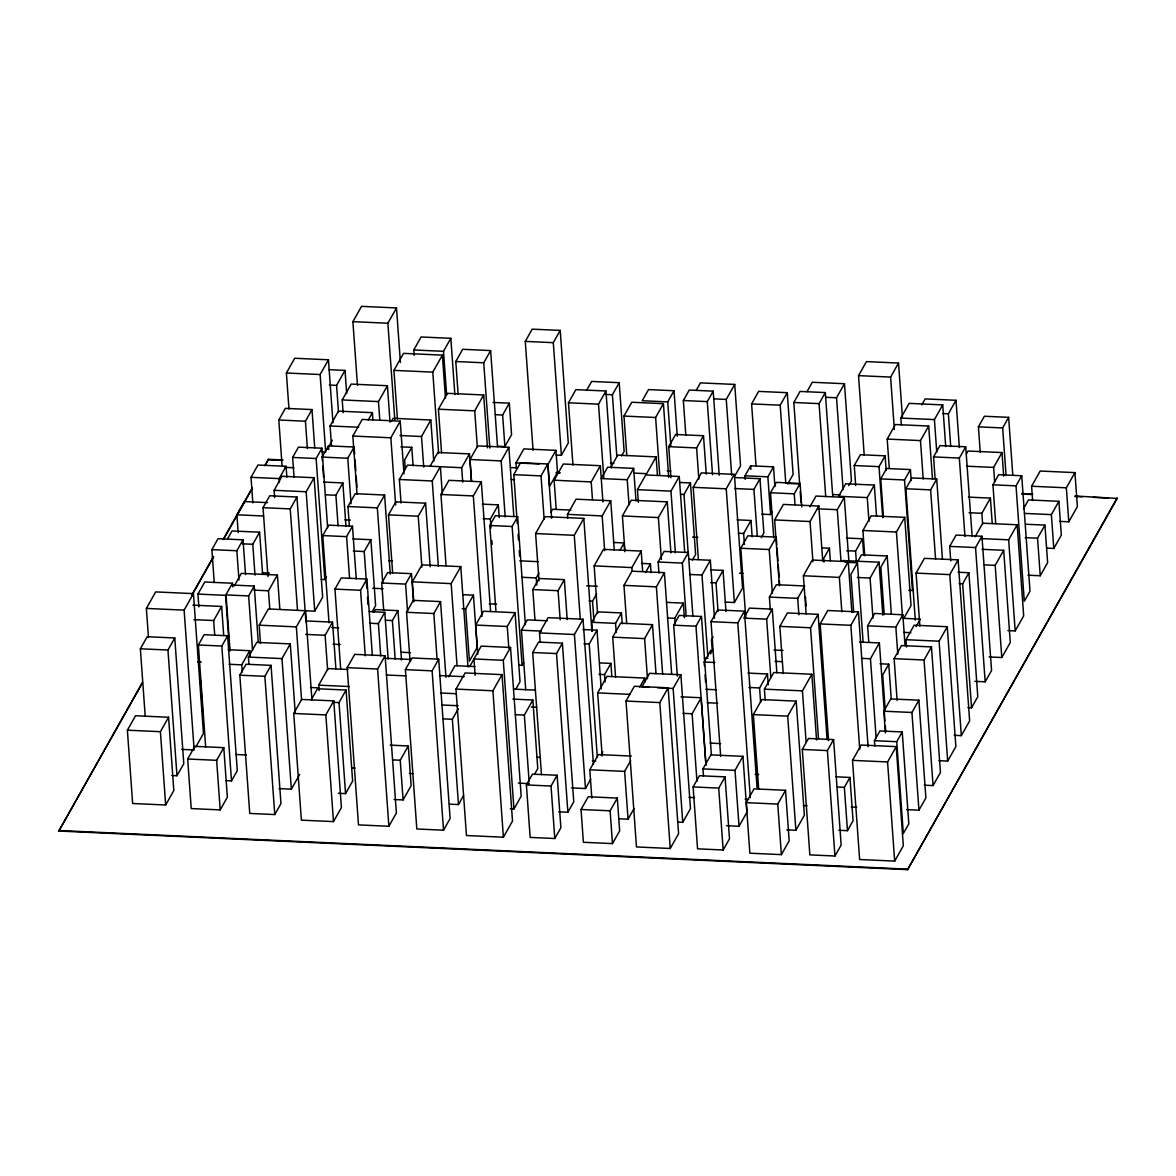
<?xml version="1.0" encoding="UTF-8"?>
<svg xmlns="http://www.w3.org/2000/svg" width="1176" height="1176" viewBox="0 0 1176 1176"><rect width="100%" height="100%" fill="white"/><g stroke="black" fill="none" stroke-linecap="round" stroke-linejoin="round"><path stroke-width="1.5" d="M148.455 637.465L146.368 608.418L155.688 591.91L193.437 593.63L203.463 733.442L195.833 746.951M288.973 409.057L286.385 372.998L294.72 358.254L328.442 359.782L332.97 422.89M145.207 716.184L140.37 648.784L147.191 636.716L174.768 637.98L183.779 763.665L176.973 775.734L171.799 775.498M282.064 465.475L278.815 419.994L285.386 408.351L311.993 409.571L314.727 447.762M252.84 502.916L251.017 477.324L257.956 465.02L286.091 466.299L286.87 477.265M214.238 582.561L211.886 549.618L218.045 538.682L243.035 539.828L245.534 574.608M238.184 532.61L236.905 514.794L244.373 501.579L267.496 502.622M1074.996 495.993L1117.2 498.433L907.607 869.652L58.844 831.035L142.458 682.345M191.938 594.718L213.517 556.483M223.425 538.961L252.208 487.981M264.806 465.667L268.393 459.301L283.063 459.963M58.844 831.035L142.502 682.859M191.967 595.232L213.562 556.998M223.455 539.475L252.237 488.496M265.732 464.594L268.393 459.301M181.56 749.377L194.143 749.95L184.118 610.138L193.437 593.63M227.718 538.49L231.981 530.949L259.602 532.199L262.586 573.962M322.121 451.893L325.678 452.054L320.122 374.527L328.442 359.782M198.862 606.889L197.95 594.086L204.771 581.988L232.436 583.237L232.701 586.898M357.46 385.302L352.903 321.651L361.532 306.348L396.503 307.95L400.413 362.502M176.973 775.734L167.962 650.034L174.768 637.98M127.39 730.193L135.549 715.743L168.565 717.257L173.813 790.551L165.669 805.001L132.638 803.502L127.39 730.193L160.406 731.692L168.565 717.257M307.377 448.497L305.422 421.214L311.993 409.571M238.963 580.033L236.861 550.75L243.035 539.828M279.403 482.263L279.138 478.603L286.091 466.299M267.952 576.49L263.027 507.665L269.745 495.772L296.955 497.007L305.922 621.972M274.611 497.536L274.096 490.304L282.019 476.265L314.095 477.721L322.65 597.173L314.727 611.197L268.363 608.933L259.19 625.191L260.499 643.492M294.059 477.309L292.633 457.435L298.439 447.145L321.945 448.218L327.634 527.73M338.482 412.115L336.571 385.375L345.024 370.411L328.81 369.676M254.986 575.138L252.781 544.282L259.602 532.199M229.541 650.255L225.601 595.335L232.436 583.237M205.668 747.01L198.347 644.977L204.139 634.702L227.629 635.775L237.287 770.618L231.496 780.879L226.071 780.629M214.708 635.084L213.664 620.546L221.632 606.448L192.952 605.14M234.215 586.001L241.33 573.388L277.389 575.02L279.859 609.359M343.113 412.702L342.201 399.943L351.154 384.082L387.418 385.728L390.035 422.184M331.485 445.601L330.074 425.962L338.453 411.115L372.395 412.658L372.895 419.803M394.783 419.626L387.874 323.238L396.503 307.95M321.195 579.4L324.811 579.562L316.138 458.508L321.945 448.218M297.513 610.329L290.237 508.914L296.955 497.007M322.4 460.713L322.136 457.067L328.471 445.866L354.094 447.027L354.623 454.318M327.34 449.114L332.338 440.265M314.727 611.197L306.172 491.759L314.095 477.721M252.546 650.255L248.65 595.938L254.236 586.045L231.613 585.016M231.496 780.879L221.823 646.036L227.629 635.775M357.019 494.155L352.844 436.046L362.223 419.435L400.222 421.155L403.985 473.825M269.789 608.859L268.481 590.793L277.389 575.02M397.415 418.994L393.931 370.366L403.53 353.359L442.397 355.137L445.498 398.355M379.775 419.817L378.466 401.589L387.418 385.728M368.206 420.082L372.395 412.658M351.036 503.769L347.773 458.243L354.094 447.027M414.158 355.402L413.776 349.963L421.111 336.968L450.834 338.32L454.862 394.533M338.085 525.76L335.895 495.272L342.863 482.939L323.474 482.057M187.675 759.005L194.834 746.348L223.793 747.657L227.35 797.225L220.191 809.897L191.232 808.573L187.675 759.005L216.649 760.328L223.793 747.657M242.241 672.069L241.727 664.852L249.724 650.695L228.144 649.711M248.944 664.322L248.43 657.061L256.721 642.39L290.281 643.904L295.22 712.832M239.831 675.186L246.019 664.234L271.039 665.366L280.961 803.605L274.772 814.556L249.738 813.424L239.831 675.186L264.865 676.318L271.039 665.366M329.015 622.81L322.768 535.565L328.648 525.143L352.477 526.231L356.255 578.945M391.461 421.302L393.151 418.318L430.813 420.023L433.782 461.389M349.375 526.304L347.964 506.533L355.211 493.685L384.596 495.022L390.256 574.079M395.65 504.96L390.844 437.781L400.222 421.155M446.615 394.842L443.499 351.315L450.834 338.32M438.604 453.172L432.797 372.13L442.397 355.137M349.581 578.445L346.582 536.638L352.477 526.231M301.6 700.117L296.352 626.881L305.525 610.623L311.963 700.337M324.811 579.562L326.472 576.637M278.991 788.626L291.354 789.184L281.99 658.589L290.281 643.904M458.125 394.18L455.788 361.517L462.683 349.301L490.627 350.58L497.521 446.733M382.744 583.34L377.334 507.87L384.596 495.022M400.913 446.836L411.762 447.336L404.618 459.992L405.279 469.106M340.702 669.232L334.954 589.102L341.275 577.901L366.883 579.077L372.366 655.546M423.713 467.078L421.522 436.502L430.813 420.023M441.559 452.907L438.428 409.189L447.395 393.328L483.689 394.974L487.467 447.791M401.045 503.063L399.355 479.499L407.484 465.108L461.668 467.725L469.474 453.907L437.869 452.466L430.063 466.284M366.839 588.162L364.207 551.529L370.881 539.71L352.874 538.887M392.652 573.05L388.477 514.867L395.827 501.843L425.594 503.196L430.166 566.847M327.604 669.879L325.12 635.29L332.543 622.148L306.039 620.943M489.833 448.056L483.733 362.796L490.627 350.58M365.266 655.826L360.562 590.279L366.883 579.077M293.735 713.465L301.659 699.426L333.764 700.881L341.407 807.574L333.484 821.612L301.379 820.157L293.735 713.465L325.84 714.92L333.764 700.881M438.354 566.229L432.239 480.984L440.368 466.607L442.308 493.817M319.064 690.591L318.667 685.152L328.031 668.571L347.875 669.482M311.272 699.72L317.461 688.754L346.097 690.047L352.624 781.085L345.553 793.609L338.394 793.285M477.338 447.277L474.722 410.85L483.689 394.974M421.89 567.141L418.244 516.22L425.594 503.196M383.685 610.065L381.744 583.002L387.639 572.58L411.482 573.668L413.423 600.73M372.277 611.549L375.614 605.625L370.881 539.71M533.081 450.379L525.275 341.393L532.199 329.148L560.217 330.412L568.287 443.029L561.378 455.288L556.116 455.053M373.733 612.431L375.335 609.594L397.988 610.638L401.53 659.986M446.057 565.685L440.941 494.479L448.938 480.322L481.322 481.793L490.613 611.432M347.214 667.645L354.726 654.356L385.111 655.738L396.385 812.983L388.874 826.272L358.489 824.89L347.214 667.645L377.599 669.026L385.111 655.738M471.561 481.205L470.003 459.507L477.706 445.866L508.87 447.292L513.794 515.985M380.73 655.973L378.407 623.633L384.802 612.314L369.264 611.593M407.528 611.153L405.588 584.09L411.482 573.668M345.553 793.609L339.026 702.587L346.097 690.047M291.354 789.184L299.645 774.514M497.668 446.189L504.886 446.527L502.637 415.025L509.326 403.177L493.067 402.442M413.776 601.906L412.35 581.855L421.934 564.877L460.772 566.641L467.96 666.895M395.151 658.928L392.402 620.546L397.988 610.638M561.378 455.288L553.293 342.672L560.217 330.412M410.042 660.986L406.558 612.284L413.276 600.363L440.53 601.597L445.969 677.361M481.954 616.459L473.325 495.949L481.322 481.793M504.886 446.527L511.575 434.679L509.326 403.177M505.195 516.97L501.167 460.918L508.87 447.292M516.352 468.415L515.97 462.918L523.879 448.894L555.939 450.349L557.512 472.34L549.589 486.35L548.016 464.373L555.939 450.349M437.046 658.619L433.812 613.519L440.53 601.597M457.052 665.66L451.172 583.619L460.772 566.641M517.278 523.526L513.78 474.663L520.512 462.741L547.766 463.976L551.647 518.278M405.397 669.629L411.997 657.957L438.692 659.177L450.114 818.511L443.528 830.197L416.819 828.977L405.397 669.629L432.106 670.849L438.692 659.177M490.995 528.068L490.348 519.013L498.33 504.871L482.175 504.122M495.963 611.373L489.804 525.481L495.331 515.72L517.66 516.734L525.378 624.544M572.947 465.049L568.478 402.78L575.902 389.638L605.949 391.005L611.461 467.916M586.53 390.491L591.646 381.436L619.208 382.7L624.133 451.393L621.59 455.92M473.428 595.174L477.177 647.432L469.43 661.147L465.681 608.889L473.428 595.174L462.976 594.688M518.66 665.219L522.1 665.381L512.133 526.495L517.66 516.734M544.15 519.336L541.034 475.898L547.766 463.976M556.189 509.046L554.116 480.234L563.275 464.02L600.363 465.711L602.906 501.976M603.773 477.397L598.525 404.147L605.949 391.005M477.779 654.135L475.692 625.059L483.498 611.241L515.073 612.681L520.027 681.757L515.691 689.43M394.034 799.504L403.089 799.915L400.237 760.225L408.293 745.966L390.182 745.143M448.732 676.803L455.009 665.675L475.001 666.586M616.812 456.229L612.402 394.754L619.208 382.7M539.005 580.87L535.609 533.551L545.164 516.646L583.81 518.41L591.895 631.247M550.971 512.163L552.588 509.281L570.889 510.105M455.965 689.092L465.093 672.951L502.02 674.627L512.515 821.054L503.401 837.209L466.46 835.533L455.965 689.092L492.906 690.782L502.02 674.627M469.68 666.66L481.175 646.124L510.516 647.462L521.174 796.181L513.941 809.014L510.266 808.853M403.089 799.915L411.144 785.656L408.293 745.966M567.743 518.013L567.494 514.353L576.049 499.183L610.741 500.755L614.284 550.118M449.394 804.149L458.464 804.56L452.348 719.286L458.258 708.805M626.808 455.626L623.971 416.069L631.791 402.236L663.426 403.677L668.718 477.382M508.84 648.299L507.268 626.499L515.073 612.681M536.785 585.104L536.271 577.945L538.976 573.168M592.498 499.932L591.205 481.925L600.363 465.711M535.021 620.502L532.801 589.558L539.049 578.489L564.333 579.636L567.214 619.693M610.844 467.342L617.738 455.141L656.12 456.891L657.413 474.839M513.941 809.014L503.269 660.295L510.516 647.462M580.268 619.032L574.27 535.3L583.81 518.41M525.716 689.768L521.453 630.204L527.289 619.884L547.266 620.781M659.736 475.045L655.62 417.509L663.426 403.677M560.188 619.825L558.085 590.705L564.333 579.636M604.67 550.677L602.171 515.926L610.741 500.755M667.718 401.898L674.01 390.741L648.52 389.579L642.214 400.737L667.718 401.898L670.849 445.513M540.151 641.978L539.505 632.923L548.119 617.65L583.031 619.237L593.424 764.209M522.1 665.381L523.673 662.588M627.234 479.749L633.658 468.371L607.654 467.195L601.23 478.558L627.234 479.749L629.042 504.945M541.46 774.675L532.699 652.489L538.579 642.081L562.378 643.169L573.756 801.812L567.876 812.219L558.718 811.808M685.828 435.267L683.344 400.531L689.254 390.065L713.2 391.152L719.227 475.222M458.464 804.56L463.535 795.579M597.57 613.475L594.145 565.862L603.464 549.354L641.214 551.074L642.655 571.213M624.868 550.559L622.398 515.955L631.277 500.226L667.262 501.858L670.923 552.852M638.347 502.299L637.436 489.628L645.712 474.957L679.243 476.486L684.711 552.573M656.12 456.891L646.653 473.678L633.849 473.09M696.207 390.373L700.44 382.876L734.721 384.434L740.557 465.843L734.618 476.324M670.952 477.779L668.732 446.66L675.612 434.473L703.498 435.737L706.261 474.163M567.876 812.219L556.513 653.577L562.378 643.169M529.126 781.82L524.349 715.082L532.86 699.999L512.898 699.103M619.943 550.25L624.059 542.945L613.372 542.459M593.953 621.016L592.542 601.171L596.688 593.821M571.492 787.905L585.457 788.537L574.417 634.511L583.031 619.237M712.524 474.722L707.276 401.619L713.2 391.152M592.366 631.38L591.719 622.28L597.614 611.858L621.457 612.946L622.236 623.853M675.377 552.735L670.967 491.142L679.243 476.486M698.838 479.044L696.618 447.938L703.498 435.737M661.382 559.482L658.369 517.587L667.262 501.858M731.692 475.398L726.254 399.428L734.721 384.434M632.159 571.242L631.894 567.582L641.214 551.074M597.335 757.462L589.205 644.007L597.011 630.174L582.958 629.542M626.705 623.53L623.971 585.369L631.968 571.198L664.396 572.668L671.687 674.436M688.342 555.248L683.991 494.449L690.474 482.939L679.963 482.469M616.224 632.453L615.562 623.368L621.457 612.946M698.382 559.497L693.208 487.32L701.366 472.87L734.397 474.369L742.541 588.059L734.383 602.509L725.21 602.097M645.477 572.594L650.431 563.833L641.523 563.422M526.392 784.921L532.478 774.146L557.115 775.263L560.879 827.742L554.793 838.517L530.155 837.4L526.392 784.921L551.029 786.038L557.115 775.263M534.374 774.587L537.77 768.545L532.86 699.999M615.577 677.2L612.711 637.157L620.59 623.207L652.489 624.662L656.017 673.789M658.928 572.933L658.148 561.996L664.131 551.412L688.342 552.5L692.914 616.342M756.021 465.652L751.596 403.897L758.652 391.387L787.258 392.696L793.124 474.428L787.817 483.806M605.096 681.904L604.567 674.627L610.903 663.411L599.907 662.911M662.632 674.083L656.384 586.853L664.396 572.668M602.171 756.006L597.658 692.899L606.992 676.362L644.801 678.082L645.065 681.683M686.152 615.989L682.359 563.098L688.342 552.5M734.383 602.509L726.239 488.819L734.397 474.369M647.476 678.655L644.61 638.612L652.489 624.662M692.355 560.232L695.604 554.484L690.474 482.939M785.788 483.307L780.188 405.191L787.258 392.696M745.261 479.382L745.011 475.795L750.655 465.799L773.514 466.843L774.925 486.599M799.827 486.32L793.815 402.486L800.048 391.432L825.302 392.578L832.755 496.463M626.014 701.043L634.349 686.269L668.13 687.813L678.596 833.71L670.246 848.484L636.466 846.955L626.014 701.043L659.795 702.587L668.13 687.813M675.156 623.765L674.759 618.297L683.33 603.126L666.895 602.377M591.822 798.122L589.793 769.795L598.393 754.566L631.394 756.065M677.347 676.171L673.686 625.191L679.184 615.445L701.469 616.459L711.392 754.83M707.834 656.531L701.984 575.035L710.333 560.261L688.989 559.291M601.068 754.977L602.803 751.905M639.715 687.107L644.801 678.082M807.001 391.637L812.307 382.259L844.471 383.714L851.439 480.94L848.793 485.629M757.315 536.476L753.934 489.407L759.975 478.72L735.544 477.603M585.457 788.537L590.631 779.379M761.783 514.177L770.574 514.573L767.869 476.839L773.514 466.843M581.032 809.485L588.22 796.755L617.312 798.078L619.664 830.888L612.476 843.604L583.384 842.281L581.032 809.485L610.124 810.808L617.312 798.078M744.408 544.4L743.629 533.492L750.979 520.483L736.97 519.836M718.051 611.491L716.008 582.87L723.049 570.389L710.569 569.831M825.728 496.581L819.069 403.633L825.302 392.578M773.749 537.755L770.515 492.759L776.38 482.38L800.092 483.454L801.767 506.856M705.879 764.576L695.971 626.205L701.469 616.459M745.76 617.532L740.806 548.251L747.818 535.815L776.233 537.109L776.763 544.4M618.885 818.746L628.058 819.172L624.632 771.382L630.645 760.725M770.574 514.573L772.176 511.722M843.104 489.598L836.533 397.782L844.471 383.714M677.523 822.083L682.741 822.333L673.142 688.46L680.875 674.759L649.564 673.333L641.831 687.034L648.784 687.343M720.668 756.344L711.024 621.663L717.625 609.947L744.408 611.167L757.065 787.7M761.284 537.608L763.871 533.022L759.975 478.72M779.365 585.766L774.631 519.924L783.378 504.43L818.805 506.048L822.744 560.923M864.228 455.23L858.524 375.629L866.447 361.591L898.523 363.061L902.418 417.333M713.112 636.98L711.465 639.906L712.23 650.666M795.005 504.636L794.241 493.832L800.092 483.454M704.395 665.66L704.13 662L710.701 650.343M772.353 593.292L769.222 549.53L776.233 537.109M710.466 653.915L712.965 649.475M750.317 797.593L737.793 622.883L744.408 611.167M628.058 819.172L634.07 808.5M696.956 781.334L692.12 713.759L701.161 697.75L681.022 696.839M809.897 506.871L815.997 496.051L844.28 497.33L848.852 560.996M894.363 429.549L890.6 377.084L898.523 363.061M812.939 561.775L810.058 521.527L818.805 506.048M770.309 609.815L769.398 597.07L776.38 584.692L804.693 585.971L797.71 598.364L798.872 614.754M766.649 619.149L772.294 609.153L749.435 608.124L743.791 618.12L766.649 619.149L770.824 677.391M855.687 485.585L854.261 465.534L860.376 454.7L885.131 455.832L886.175 470.415M840.943 560.629L837.297 509.708L844.28 497.33M806.104 613.843L803.384 575.755L812.263 560.026L848.249 561.658L851.88 612.431M783.231 673.613L779.835 626.382L787.42 612.946L818.114 614.342L827.11 739.689M889.291 468.371L887.189 439.074L895.406 424.521L928.687 426.035L932.495 479.132M901.36 425.3L900.845 418.068L909.136 403.368L942.726 404.897L945.71 446.512M703.468 776.116L702.954 768.898L710.877 754.874L742.938 756.344L746.936 812.234L739.028 826.258L726.548 825.684M693.12 786.92L699.441 775.719L725.063 776.88L729.502 838.782L723.166 849.998L697.559 848.822L693.12 786.92L718.727 788.096L725.063 776.88M822.259 547.898L829.447 548.222L823.685 558.438L823.935 562.04M882.676 517.705L879.016 466.651L885.131 455.832M682.741 822.333L690.474 808.632L680.875 674.759M760.622 702.44L759.578 687.96L767.472 673.98L747.951 673.098M867.256 497.595L874.312 485.071L845.706 483.777L838.635 496.287L867.256 497.595L868.946 521.306M921.808 404.882L925.189 398.899L955.985 400.296L959.381 447.556M883.47 516.94L880.75 478.897L886.616 468.489L910.415 469.577L911.194 480.44M765.194 700.102L764.415 689.151L773.808 672.51L811.837 674.245L816.556 739.954M758.667 788.875L753.346 714.596L761.827 699.573L796.181 701.131L804.369 815.262L795.887 830.285L786.847 829.874M864.713 555.689L862.905 530.479L871.195 515.823L904.712 517.337L911.033 605.596L903.58 618.796M818.481 738.587L810.543 627.778L818.114 614.342M841.825 611.843L839.355 577.401L848.249 561.658M856.363 562.025L855.584 551.103L862.552 538.77L846.676 538.049M923.219 479.029L920.47 440.588L928.687 426.035M739.028 826.258L735.015 770.368L742.938 756.344M936.757 452.157L934.42 419.582L942.726 404.897M828.551 740.571L820.187 623.927L827.757 610.506L858.421 611.902L868.094 746.775M857.495 561.849L861.464 554.822L887.189 555.983L891.364 614.254M845.162 562.246L857.436 562.804L850.939 574.3L853.673 612.314M908.798 590.323L912.458 590.484L904.535 479.984L910.415 469.577M915.295 620.061L905.887 488.746L911.988 477.941L936.713 479.058L942.461 559.306M950.722 446.483L948.385 413.776L955.985 400.296M935.111 478.764L933.553 456.905L939.918 445.616L965.716 446.792L972.111 536.094M795.887 830.285L787.7 716.155L796.181 701.131M806.119 741.982L802.444 690.871L811.837 674.245M872.96 618.267L870.078 578.048L879.016 562.202L842.795 560.555M902.374 614.857L896.435 532.008L904.712 517.337M746.245 802.649L754.022 788.861L785.539 790.287L789.169 840.84L781.378 854.629L749.862 853.203L746.245 802.649L777.762 804.075L785.539 790.287M887.189 555.983L880.839 567.229L884.22 614.578M859.73 749.259L850.851 625.309L858.421 611.902M935.582 559.173L930.613 489.877L936.713 479.058M964.952 536.432L959.337 458.081L965.716 446.792M980.24 452.216L978.417 426.844L984.4 416.245L1008.64 417.348L1012.801 475.339M868.785 642.111L867.609 625.808L874.591 613.46L902.83 614.754L905.035 645.536M966.378 453.995L968.054 451.025L1001.996 452.569L1003.687 476.104M802.297 749.435L808.485 738.469L833.593 739.601L841.149 845.044L834.945 856.025L809.852 854.878L802.297 749.435L827.389 750.582L833.593 739.601M919.867 626.146L916.075 573.094L924.395 558.35L958.102 559.879L969.641 720.888L961.321 735.632L954.221 735.323M876.164 738.366L870.46 658.766L879.383 642.949L859.494 642.037M1006.039 475.06L1002.658 427.946L1008.64 417.348M897.803 654.253L895.847 627.102L902.83 614.754M994.646 481.895L993.617 467.416L1001.996 452.569M950.737 560.893L949.693 546.384L956.088 535.08L981.945 536.256L991.559 670.511L985.179 681.815L974.83 681.345M879.986 663.779L888.762 664.175L882.691 674.906L885.175 709.598M897.126 700.514L894.127 658.648L901.522 645.565L931.451 646.918L940.447 772.5L933.053 785.583L924.262 785.186M995.69 523.276L992.941 484.806L998.644 474.707L1021.723 475.751L1030 591.175L1024.296 601.259L1016.02 485.85L1021.723 475.751M906.49 646.962L905.976 639.7L914.149 625.206L947.268 626.72L955.867 746.569L947.68 761.063L938.962 760.666M916.06 626.705L920.352 619.105L902.977 618.311M982.622 524.173L981.842 513.295L990.413 498.11L968.48 497.11M961.321 735.632L949.782 574.623L958.102 559.879M975.08 536.756L982.739 523.202L1017.152 524.775L1023.679 615.842L1015.182 630.895L1007.935 630.571M852.512 760.357L861.17 745.025L896.215 746.628L903.33 845.779L894.671 861.111L859.627 859.509L852.512 760.357L887.571 761.96L896.215 746.628M985.179 681.815L975.551 547.56L981.945 536.256M885.381 732.913L883.823 711.201L890.761 698.911L918.882 700.19L925.894 797.872L918.941 810.176L906.637 809.617M838.753 830.271L847.47 830.668L844.353 787.332L849.954 777.439L836.018 776.807M967.936 707.599L971.552 707.776L962.659 583.781L968.892 572.741L958.072 572.242M874.826 746.099L874.444 740.689L879.942 730.943L902.227 731.957L908.813 823.788L903.315 833.534L896.729 741.703L902.227 731.957M933.053 785.583L924.057 660.015L931.451 646.918M947.68 761.063L939.095 641.199L947.268 626.72M1032.631 500.55L1031.602 486.232L1040.187 471.032L1074.938 472.62L1077.378 506.606L1068.793 521.806L1059.649 521.38M1023.458 508.796L1028.471 499.918L1058.885 501.314L1061.311 535.139L1053.799 548.442L1046.64 548.119M1015.182 630.895L1008.655 539.828L1017.152 524.775M918.941 810.176L911.944 712.48L918.882 700.19M989.119 656.943L1001.79 657.516L995.19 565.347L1003.687 550.294L981.945 549.31M847.47 830.668L853.056 820.76L849.954 777.439M1027.927 575.196L1040.245 575.755L1037.555 538.196L1044.935 525.113L1025.575 524.231M1068.793 521.806L1066.353 487.82L1074.938 472.62M1053.799 548.442L1051.373 514.618L1058.885 501.314M1040.245 575.755L1047.625 562.672L1044.935 525.113M971.552 707.776L977.785 696.721L968.892 572.741M1001.79 657.516L1010.287 642.478L1003.687 550.294M907.607 869.652L1117.156 497.904M352.903 321.651L387.874 323.238M525.275 341.393L553.293 342.672M413.776 349.963L443.499 351.315M858.524 375.629L890.6 377.084M455.788 361.517L483.733 362.796M393.931 370.366L432.797 372.13M825.802 397.297L836.533 397.782M286.385 372.998L320.122 374.527M713.626 398.84L726.254 399.428M793.815 402.486L819.069 403.633M605.508 394.445L612.402 394.754M683.344 400.531L707.276 401.619M751.596 403.897L780.188 405.191M329.368 385.052L336.571 385.375M942.946 413.526L948.385 413.776M568.478 402.78L598.525 404.147M900.845 418.068L934.42 419.582M978.417 426.844L1002.658 427.946M342.201 399.943L378.466 401.589M623.971 416.069L655.62 417.509M438.428 409.189L474.722 410.85M495.405 414.702L502.637 415.025M887.189 439.074L920.47 440.588M278.815 419.994L305.422 421.214M330.074 425.962L358.651 427.255M933.553 456.905L959.337 458.081M668.732 446.66L696.618 447.938M400.002 435.517L421.522 436.502M352.844 436.046L390.844 437.781M966.819 466.196L993.617 467.416M854.261 465.534L879.016 466.651M610.432 463.138L613.887 463.3M470.003 459.507L501.167 460.918M880.75 478.897L904.535 479.984M515.97 462.918L539.122 463.961M1031.602 486.232L1066.353 487.82M992.941 484.806L1016.02 485.85M667.204 470.723L670.849 470.885M745.011 475.795L767.869 476.839M322.136 457.067L347.773 458.243M292.633 457.435L316.138 458.508M510.457 467.548L517.572 467.872M556.204 472.385L559.879 472.561M1021.841 493.567L1032.837 494.067M905.887 488.746L930.613 489.877M268.437 459.816L281.27 460.404M556.248 472.914L559.908 473.075M787.229 483.41L798.225 483.924M1021.87 494.096L1031.043 494.508M1075.04 496.507L1082.376 496.845M1093.371 497.345L1108.027 498.007M513.78 474.663L541.034 475.898M285.077 467.342L293.868 467.739M554.116 480.234L591.205 481.925M734.735 488.525L753.934 489.407M693.208 487.32L726.239 488.819M510.987 479.529L514.544 479.69M832.77 494.523L839.929 494.846M770.515 492.759L794.241 493.832M637.436 489.628L670.967 491.142M399.355 479.499L432.239 480.984M680.478 494.287L683.991 494.449M251.017 477.324L279.138 478.603M1024.531 513.398L1051.373 514.618M969.053 512.707L981.842 513.295M817.849 508.826L837.297 509.708M440.941 494.479L473.325 495.949M274.096 490.304L306.172 491.759M325.326 494.787L335.895 495.272M774.631 519.924L810.058 521.527M622.398 515.955L658.369 517.587M567.494 514.353L602.171 515.926M347.964 506.533L377.334 507.87M1025.237 537.638L1037.555 538.196M862.905 530.479L896.435 532.008M981.49 538.593L1008.655 539.828M263.027 507.665L290.237 508.914M483.16 518.675L490.348 519.013M388.477 514.867L418.244 516.22M738.381 533.257L743.629 533.492M489.804 525.481L512.133 526.495M949.693 546.384L975.551 547.56M236.905 514.794L263.586 516.014M344.891 519.836L350.375 520.086M692.59 537.123L697.809 537.359M535.609 533.551L574.27 535.3M846.764 550.706L855.584 551.103M740.806 548.251L769.222 549.53M984.327 564.862L995.19 565.347M322.768 535.565L346.582 536.638M916.075 573.094L949.782 574.623M658.148 561.996L682.359 563.098M242.418 543.812L252.781 544.282M353.403 551.044L364.207 551.529M519.748 560.834L537.991 561.672M857.392 577.46L870.078 578.048M594.145 565.862L631.894 567.582M803.384 575.755L839.355 577.401M739.498 573.168L742.997 573.329M211.886 549.618L236.861 550.75M959.057 583.619L962.659 583.781M388.83 560.761L392.446 560.923M689.548 574.461L701.984 575.035M710.657 582.62L716.008 582.87M521.688 577.284L536.271 577.945M623.971 585.369L656.384 586.853M586.677 585.81L597.305 586.295M262.336 572.785L269.451 573.109M769.398 597.07L797.71 598.364M412.35 581.855L451.172 583.619M532.801 589.558L558.085 590.705M381.744 583.002L405.588 584.09M372.763 588.25L383.141 588.735M334.954 589.102L360.562 590.279M589 601.01L592.542 601.171M254.06 590.131L268.481 590.793M489.26 603.803L496.448 604.126M248.65 595.938L226.027 594.909L230.055 651.034M197.95 594.086L225.601 595.335M867.609 625.808L895.847 627.102M820.187 623.927L850.851 625.309M462.197 608.742L465.681 608.889M667.453 617.973L674.759 618.297M711.024 621.663L737.793 622.883M779.835 626.382L810.543 627.778M903.932 632.394L910.885 632.703M406.558 612.284L433.812 613.519M673.686 625.191L695.971 626.205M591.719 622.28L615.562 623.368M905.976 639.7L939.095 641.199M146.368 608.418L184.118 610.138M385.419 620.222L392.402 620.546M475.692 625.059L507.268 626.499M369.779 623.236L378.407 623.633M521.453 630.204L541.43 631.115M539.505 632.923L574.417 634.511M612.711 637.157L644.61 638.612M193.952 619.649L213.664 620.546M331.661 627.587L338.688 627.91M259.19 625.191L296.352 626.881M774.073 650.034L783.04 650.431M583.943 643.757L589.205 644.007M894.127 658.648L924.057 660.015M861.42 658.354L870.46 658.766M305.686 634.408L325.12 635.29M775.043 661.338L782.216 661.662M704.409 658.178L707.952 658.34M532.699 652.489L556.513 653.577M333.102 644.198L340.129 644.521M704.13 662L714.788 662.485M401.339 652.239L410.498 652.651M198.347 644.977L221.823 646.036M503.269 660.295L473.943 658.957L475.104 675.274M384.978 658.281L411.497 659.486M140.37 648.784L167.962 650.034M248.43 657.061L281.99 658.589M599.069 674.377L604.567 674.627M197.671 661.912L201.169 662.073M748.936 687.475L759.578 687.96M229.144 664.278L241.727 664.852M764.415 689.151L802.444 690.871M439.53 675.568L464.197 676.685M705.806 689.298L716.316 689.768M386.419 675.009L405.867 675.891M657.487 687.74L673.142 688.46M513.544 689.121L535.286 690.106M597.658 692.899L630.057 694.369M318.667 685.152L349.331 686.549M707.202 702.734L717.727 703.204M883.823 711.201L911.944 712.48M440.53 693.002L456.391 693.722M310.464 687.504L319.24 687.901M753.346 714.596L787.7 716.155M682.962 713.347L692.12 713.759M531.332 706.996L536.77 707.246M441.823 704.983L458.14 705.718M333.661 702.337L339.026 702.587M515.279 714.67L524.349 715.082M443.279 718.874L452.348 719.286M874.444 740.689L896.729 741.703M710.098 743.114L720.623 743.6M536.741 757.27L540.357 757.432M592.337 760.872L595.85 761.034M702.954 768.898L735.015 770.368M755.154 774.352L758.711 774.514M393.005 759.902L400.237 760.225M589.793 769.795L624.632 771.382M235.597 754.492L246.387 754.977M837.385 787.023L844.353 787.332M351.58 767.928L355.181 768.09M409.336 773.44L412.864 773.602M518.366 783.128L529.259 783.628M745.099 799.165L748.671 799.327M688.989 797.357L694.472 797.607M851.292 807.001L856.701 807.25M803.443 805.545L807.074 805.707M58.8 830.521L907.563 869.123M990.413 498.11L992.235 523.482M888.762 664.175L891.246 698.867M874.312 485.071L876.546 516.102M879.016 562.202L882.823 615.239M879.383 642.949L884.955 720.756M885.352 726.18L885.734 731.604M887.571 761.96L894.671 861.111M862.552 538.77L863.728 555.145M857.436 562.804L863.14 642.449M829.447 548.222L830.344 560.849M827.389 750.582L834.945 856.025M800.209 491.788L801.003 502.725M805.472 596.908L806.133 606.007M777.013 548.045L777.939 560.805M778.203 564.451L779.115 577.225M779.379 580.87L779.629 584.516M772.294 609.153L776.866 672.848M777.762 804.075L781.378 854.629M767.472 673.98L768.251 684.844M750.655 465.799L750.905 469.386M750.979 520.483L752.155 536.844M723.049 570.389L725.989 611.535M710.333 560.261L714.479 618.208M718.727 788.096L723.166 849.998M705.041 674.803L705.571 682.124M701.161 697.75L705.997 765.326M674.01 390.741L677.273 436.178M683.33 603.126L684.373 617.723M650.431 563.833L651.063 572.785M659.795 702.587L670.246 848.484M633.658 468.371L635.981 500.785M624.059 542.945L624.691 551.691M610.903 663.411L611.814 676.126M610.124 810.808L612.476 843.604M597.011 630.174L601.201 688.739M551.029 786.038L554.793 838.517M518.057 534.389L518.44 539.828M519.219 550.677L519.616 556.116M498.33 504.871L499.241 517.543M491.906 540.74L492.171 544.356M492.906 690.782L503.401 837.209M469.474 453.907L471.414 480.881M461.668 467.725L462.712 482.116M432.106 670.849L443.528 830.197M411.762 447.336L413.07 465.549M384.802 612.314L388.154 659.016M377.599 669.026L388.874 826.272M367.5 597.305L368.014 604.64M355.02 459.772L355.799 470.709M356.181 476.177L356.975 487.099M345.024 370.411L346.685 393.578M342.863 482.939L345.95 525.981M328.471 445.866L328.736 449.511M322.797 466.181L323.576 477.103M332.543 622.148L335.939 669.482M325.84 714.92L333.484 821.612M264.865 676.318L274.772 814.556M254.236 586.045L258.264 642.169M249.724 650.695L250.106 656.105M221.632 606.448L223.705 635.496M216.649 760.328L220.191 809.897M199.935 673.804L203.154 718.698M160.406 731.692L165.669 805.001"/></g></svg>
